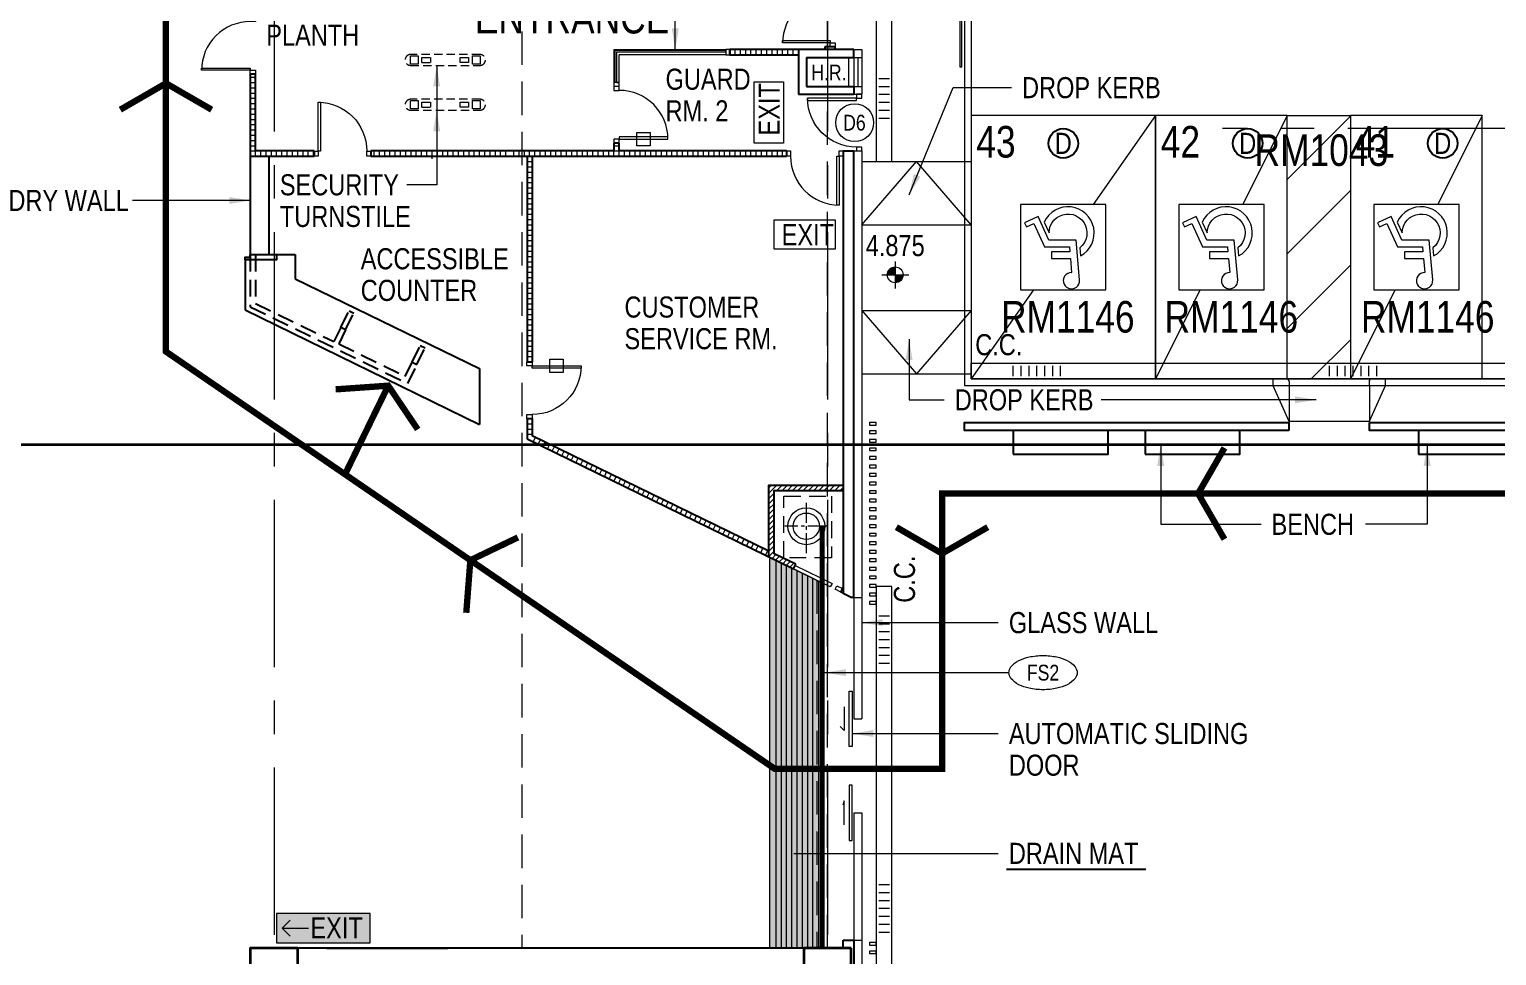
# Model space of a CAD drawing. Header units: millimetres. Extents: x 833576263 to 1668046980, y 817519639 to 1636103653.
# Drawn here: x 834050248 to 834078088, y 818060235 to 818077810 of the extents above; entities that cross this region are included whole.
import ezdxf
from ezdxf.enums import TextEntityAlignment as Align

# ---------------------------------------------------------------- set-up
doc = ezdxf.new("R2010")
doc.units = ezdxf.units.MM
doc.header["$LTSCALE"] = 100
doc.header["$MEASUREMENT"] = 0
for name, pattern in [('R_LINE_SEC$0$CENTER', [50.8, 31.75, -6.35, 6.35, -6.35]), ('R_P_Grid$0$CENTER', [50.8, 31.75, -6.35, 6.35, -6.35]), ('R_P_LG$0$CENTER2', [28.575, 19.05, -3.175, 3.175, -3.175]), ('R_P_LG$0$DASHDOT2', [12.7, 6.35, -3.175, 0, -3.175]), ('R_P_LG$0$HIDDEN', [9.525, 6.35, -3.175]), ('R_P_LG$0$HIDDEN2', [4.7625, 3.175, -1.5875])]:
    doc.linetypes.add(name, pattern=pattern)
doc.layers.get('Defpoints').update_dxf_attribs({"color": 170})
doc.layers.add('C_DWG1002P00L0LGGBP$0$C_METAL OR STEEL', color=7, linetype='Continuous', true_color=0xebd7f5)
doc.layers.add('C_DWG1002P00L0LGGBP$0$C_UNDERLINE OR FSI', color=7, linetype='Continuous', true_color=0xf56e7d)
for name, color, linetype, lineweight in [('R_CONC-PLINTH_LG$0$RDA04011', 4, 'Continuous', 25), ('R_P_Grid$0$RDA0251-LG', 6, 'R_P_Grid$0$CENTER', 18), ('R_P_LG$0$4-LINE', 7, 'Continuous', 9), ('R_P_LG$0$5-DOOR', 1, 'Continuous', 18), ('R_P_LG$0$RDA0322', 1, 'Continuous', 18), ('R_P_LG$0$RDA04011', 4, 'Continuous', 25), ('R_P_LG$0$RDA04031', 3, 'Continuous', 25), ('R_P_LG$0$RDA0505', 1, 'Continuous', 18), ('R_P_LG$0$RDA0506', 7, 'Continuous', 18), ('R_P_LG$0$RDA0621', 7, 'Continuous', 13), ('R_P_LG$0$RDA0624', 7, 'Continuous', 13), ('R_P_LG$0$RDA2141', 6, 'Continuous', 13), ('R_P_LG$0$RDA2142', 1, 'Continuous', 18), ('R_P_LG$0$RDA2202', 3, 'Continuous', 25), ('R_P_LG$0$RDA2202_LWP', 4, 'Continuous', 25), ('R_P_LG$0$RDA2203', 11, 'Continuous', 25), ('R_P_LG$0$RDA2301', 7, 'Continuous', 18), ('R_P_LG$0$RDA2302', 7, 'R_P_LG$0$HIDDEN', 18), ('R_P_LG$0$RDA2401', 1, 'Continuous', 18), ('R_P_LG$0$RDA2804S', 2, 'Continuous', 35), ('R_P_LG$0$RDA3151', 1, 'Continuous', 18), ('R_P_LG$0$RDA4701', 7, 'Continuous', 18), ('R_P_LG$0$RDA5801', 1, 'Continuous', 18), ('R_P_LG$0$RDA5802', 1, 'Continuous', 18), ('R_P_LG$0$RDA7101', 1, 'Continuous', 18), ('R_P_LG$0$RDA7201', 4, 'Continuous', 25), ('R_P_LG$0$RDA7202', 1, 'Continuous', 13), ('R_P_LG$0$RDA8301', 7, 'Continuous', 18), ('R_ROAD MARK$0$RDA8301', 1, 'Continuous', 18)]:
    doc.layers.add(name, color=color, linetype=linetype, lineweight=lineweight)
for name, color, linetype in [('R_LINE_SEC$0$M-REFE', 3, 'Continuous'), ('R_P_LG$0$RDA0625', 7, 'R_P_LG$0$HIDDEN'), ('X-REF', 7, 'Continuous')]:
    doc.layers.add(name, color=color, linetype=linetype)
doc.styles.add('R_CONC-PLINTH_LG$0$ARIAL', font='arial.ttf', dxfattribs={"width": 0.8})
doc.styles.add('R_P_LG$0$Arial', font='arial.ttf', dxfattribs={"width": 0.8})
doc.styles.add('R_P_LG$0$Arial_3', font='arial.ttf', dxfattribs={"width": 0.8, "height": 800})
doc.styles.add('R_P_LG$0$romans', font='arial.ttf', dxfattribs={"width": 0.8})
doc.styles.add('R_ROAD MARK$0$Arial', font='arial.ttf', dxfattribs={"width": 0.8})
doc.dimstyles.new('R_P_LG$0$M_200LA', dxfattribs={"dimscale": 200, "dimtxt": 2.5, "dimasz": 2, "dimexe": 0.8, "dimexo": 0, "dimgap": 0.75, "dimtad": 1, "dimdec": 0, "dimrnd": 1, "dimzin": 12, "dimdsep": 46, "dimtxsty": 'R_P_LG$0$romans', "dimcen": 2, "dimdle": 1, "dimclrd": 7, "dimclre": 7, "dimclrt": 4, "dimaunit": 1, "dimadec": 3, "dimazin": 0, "dimtfac": 1, "dimtdec": 0, "dimtix": 1, "dimtmove": 2, "dimatfit": 3, "dimfxl": 1, "dimtolj": 1, "dimlwd": 18, "dimlwe": 18, "dimarcsym": 0})
pattern_1 = [(180, (834062166.03, 818033533.45), (-2e-08, -150), [])]

# ---------------------------------------------------------------- blocks, each defined once
blk = doc.blocks.new('R_P_Grid')
at = {"layer": 'R_P_Grid$0$RDA0251-LG'}
for p, q in [((834054890, 818124763.4), (834054890, 818027660)), ((834065390, 818124763.4), (834065390, 818022877.2)), ((834144477.3, 818075926.7), (834072885.2, 818075926.7))]:
    blk.add_line(p, q, dxfattribs=at)
blk = doc.blocks.new('R_P_LG$0$P46A_Door-Passage-Single-Flush - 925 x 2500mm-4332826-LG_F _5_000 Mpd_')
at = {"layer": 'R_P_LG$0$RDA3151'}
for p, q in [((462, 981), (418, 981)), ((418, 981), (418, 56)), ((462, 56), (462, 981)), ((-462, 56), (-537, 56)), ((-537, 56), (-537, -44)), ((-462, -44), (-462, 56)), ((418, 56), (462, 56)), ((462, 56), (462, -44)), ((537, 56), (462, 56)), ((537, -44), (537, 56)), ((-537, -44), (-462, -44)), ((462, -44), (537, -44))]:
    blk.add_line(p, q, dxfattribs=at)
blk.add_arc((462, 56), 925, 90, 180, dxfattribs=at)
blk = doc.blocks.new('R_P_LG$0$P46A_FUNI_Entrance_Gate - P46A_FUNI_Entrance_Gate-V62-LG_F _5_000 Mpd_')
at = {"layer": 'R_P_LG$0$RDA7202', "linetype": 'R_P_LG$0$HIDDEN2', "ltscale": 0.5}
for p, q in [((-103, 659), (-103, -659)), ((-80, 517), (-80, 663)), ((-80, 663), (80, 663)), ((80, 663), (80, 517)), ((103, -659), (103, 653)), ((80, 517), (-80, 517)), ((-48, 443), (-48, 284)), ((-48, 443), (48, 443)), ((48, 284), (-48, 284)), ((48, 443), (48, 284)), ((-80, -662), (-80, -516)), ((-80, -516), (80, -516)), ((-48, -443), (-48, -284)), ((-48, -284), (48, -284)), ((48, -443), (-48, -443)), ((48, -284), (48, -443)), ((80, -516), (80, -662)), ((80, -662), (-80, -662))]:
    blk.add_line(p, q, dxfattribs=at)
for centre, start, end in [((0, 659), 357.0606, 180), ((0, -659), 180, 0)]:
    blk.add_arc(centre, 103, start, end, dxfattribs=at)
blk = doc.blocks.new('R_P_LG$0$DD_900-900')
at = {"layer": 'R_P_LG$0$RDA3151'}
for points in [[(0, -100), (0, 0), (75, 0), (75, -100)], [(1950, -100), (1875, -100), (1875, 0), (1950, 0)], [(75, -1000), (120, -1000), (120, -100), (75, -100)], [(1875, -100), (1875, -1000), (1830, -1000), (1830, -100)]]:
    blk.add_lwpolyline(points, close=True, dxfattribs=at)
for centre, start, end in [((75, -100), 270, 0), ((1875, -100), 180, 270)]:
    blk.add_arc(centre, 900, start, end, dxfattribs=at)
blk = doc.blocks.new('R_P_LG$0$D-925')
at = {"layer": 'R_P_LG$0$RDA3151'}
for points in [[(75, 100), (75, 1025), (120, 1025), (120, 100)], [(0, 100), (75, 100), (75, 0), (0, 0)], [(1075, 100), (1075, 0), (1000, 0), (1000, 100)]]:
    blk.add_lwpolyline(points, close=True, dxfattribs=at)
blk.add_arc((75, 100), 925, 0, 90, dxfattribs=at)
blk = doc.blocks.new('R_P_LG$0$P46A_Symb_EXIT')
at = {"layer": 'R_P_LG$0$RDA7101'}
for p, q in [((-2.61, -0.99), (-2.61, 1.81)), ((-2.61, 1.81), (3.2, 1.81)), ((3.2, 1.81), (3.2, -0.99)), ((3.2, -0.99), (-2.61, -0.99))]:
    blk.add_line(p, q, dxfattribs=at)
at = {"layer": 'R_P_LG$0$RDA7101', "insert": (-1.89, 1.39), "char_height": 2, "width": 6.157, "attachment_point": 1, "style": 'R_P_LG$0$Arial_3'}
blk.add_mtext('EXIT', dxfattribs=at)
blk = doc.blocks.new('R_P_LG$0$LMark-FFL-1')
h = blk.add_hatch(color=256)
h.paths.add_polyline_path([(0, 0.75, 0.414214), (-0.75, 0), (0, 0)])
h.paths.add_polyline_path([(0.75, 0), (0, 0), (0, -0.75, 0.414214)])
for p, q in [((-1.28, 0), (1.28, 0)), ((0, 1.28), (0, -1.28))]:
    blk.add_line(p, q)
blk.add_circle((0, 0), 0.75)
at = {"color": 7, "style": 'R_P_LG$0$romans', "width": 0.8}
blk.add_attdef('FFL', (1.03, 1.03), '', height=2, dxfattribs=at)
blk = doc.blocks.new('R_P_LG$0$P46A_Door-Passage-Single-Flush - 925 x 2250mm-13279276-LG_F _5_000 Mpd_')
at = {"layer": 'R_P_LG$0$5-DOOR'}
for p, q in [((-537, 44), (-462, 44)), ((-537, -56), (-537, 44)), ((-462, 44), (-462, -56)), ((462, 44), (537, 44)), ((462, -56), (462, 44)), ((537, 44), (537, -56)), ((-462, -56), (-537, -56)), ((418, -56), (462, -56)), ((418, -981), (418, -56)), ((537, -56), (462, -56)), ((462, -56), (462, -981)), ((462, -981), (418, -981))]:
    blk.add_line(p, q, dxfattribs=at)
blk.add_arc((462, -56), 925, 180, 270, dxfattribs=at)
blk = doc.blocks.new('R_LINE_SEC')
at = {"layer": 'R_LINE_SEC$0$M-REFE', "linetype": 'R_LINE_SEC$0$CENTER', "const_width": 50}
blk.add_lwpolyline([(834132280, 818069927), (833981164, 818069927)], dxfattribs=at)
blk = doc.blocks.new('C_DWG1002P00L0LGGBP')
at = {"layer": 'C_DWG1002P00L0LGGBP$0$C_METAL OR STEEL'}
blk.add_hatch(color=256, dxfattribs=at).paths.add_polyline_path([(834064290, 818067794), (834064290, 818060377), (834065230, 818060377), (834065230, 818067335)])
at = {"layer": 'C_DWG1002P00L0LGGBP$0$C_UNDERLINE OR FSI'}
h = blk.add_hatch(color=256, dxfattribs=at)
h.dxf.hatch_style = 1
h.paths.add_polyline_path([(834054940, 818060477), (834056715, 818060477), (834056715, 818061037), (834054940, 818061037)])
blk.add_line((834068785, 818061876), (834071434, 818061876), dxfattribs=at)
blk = doc.blocks.new('R_ROAD MARK')
at = {"layer": 'R_ROAD MARK$0$RDA8301'}
h = blk.add_hatch(dxfattribs=at)
h.set_pattern_fill('_USER', color=256, scale=1000, style=0)
h.set_pattern_definition([(45, (834075550.8, 818079227.4), (-707.11, 707.11), [])])
h.paths.add_polyline_path([(834075315, 818076177), (834075315, 818071177), (834074115, 818071177), (834074115, 818076177)])
at = {"layer": 'R_ROAD MARK$0$RDA8301', "flags": 128}
for points in [[(834069055, 818072867), (834070675, 818072867), (834070675, 818074487), (834069055, 818074487)], [(834070191, 818073510), (834070257, 818073553), (834070316, 818073605), (834070365, 818073666), (834070404, 818073734), (834070432, 818073808), (834070448, 818073884), (834070451, 818073963), (834070443, 818074041), (834070422, 818074116), (834070389, 818074188), (834070346, 818074253), (834070293, 818074311), (834070231, 818074359), (834070163, 818074398), (834070089, 818074425), (834070012, 818074440), (834069934, 818074443), (834069856, 818074433), (834069781, 818074412), (834069710, 818074379), (834069645, 818074335), (834069588, 818074281), (834069540, 818074219), (834069502, 818074150), (834069595, 818073947), (834069601, 818074013), (834069619, 818074076), (834069648, 818074135), (834069688, 818074188), (834069737, 818074233), (834069793, 818074268), (834069854, 818074292), (834069919, 818074305), (834069985, 818074305), (834070050, 818074294), (834070112, 818074271), (834070169, 818074236), (834070218, 818074193), (834070259, 818074140), (834070289, 818074082), (834070308, 818074018), (834070315, 818073953), (834070310, 818073887), (834070293, 818073823), (834070265, 818073763), (834070226, 818073710), (834070178, 818073664)], [(834072055, 818072867), (834073675, 818072867), (834073675, 818074487), (834072055, 818074487)], [(834073191, 818073510), (834073257, 818073553), (834073316, 818073605), (834073365, 818073666), (834073404, 818073734), (834073432, 818073808), (834073448, 818073884), (834073451, 818073963), (834073443, 818074041), (834073422, 818074116), (834073389, 818074188), (834073346, 818074253), (834073293, 818074311), (834073231, 818074359), (834073163, 818074398), (834073089, 818074425), (834073012, 818074440), (834072934, 818074443), (834072856, 818074433), (834072781, 818074412), (834072710, 818074379), (834072645, 818074335), (834072588, 818074281), (834072540, 818074219), (834072502, 818074150), (834072595, 818073947), (834072601, 818074013), (834072619, 818074076), (834072648, 818074135), (834072688, 818074188), (834072737, 818074233), (834072793, 818074268), (834072854, 818074292), (834072919, 818074305), (834072985, 818074305), (834073050, 818074294), (834073112, 818074271), (834073169, 818074236), (834073218, 818074193), (834073259, 818074140), (834073289, 818074082), (834073308, 818074018), (834073315, 818073953), (834073310, 818073887), (834073293, 818073823), (834073265, 818073763), (834073226, 818073710), (834073178, 818073664)], [(834075755, 818072867), (834077375, 818072867), (834077375, 818074487), (834075755, 818074487)], [(834076891, 818073510), (834076957, 818073553), (834077016, 818073605), (834077065, 818073666), (834077104, 818073734), (834077132, 818073808), (834077148, 818073884), (834077151, 818073963), (834077143, 818074041), (834077122, 818074116), (834077089, 818074188), (834077046, 818074253), (834076993, 818074311), (834076931, 818074359), (834076863, 818074398), (834076789, 818074425), (834076712, 818074440), (834076634, 818074443), (834076556, 818074433), (834076481, 818074412), (834076410, 818074379), (834076345, 818074335), (834076288, 818074281), (834076240, 818074219), (834076202, 818074150), (834076295, 818073947), (834076301, 818074013), (834076319, 818074076), (834076348, 818074135), (834076388, 818074188), (834076437, 818074233), (834076493, 818074268), (834076554, 818074292), (834076619, 818074305), (834076685, 818074305), (834076750, 818074294), (834076812, 818074271), (834076869, 818074236), (834076918, 818074193), (834076959, 818074140), (834076989, 818074082), (834077008, 818074018), (834077015, 818073953), (834077010, 818073887), (834076993, 818073823), (834076965, 818073763), (834076926, 818073710), (834076878, 818073664)], [(834070001, 818072887), (834070041, 818072887), (834070079, 818072898), (834070113, 818072917), (834070142, 818072944), (834070162, 818072978), (834070173, 818073016), (834070175, 818073055), (834070107, 818073811), (834069592, 818073811), (834069387, 818074258), (834069130, 818074140), (834069166, 818074063), (834069305, 818074127), (834069506, 818073686), (834069981, 818073686), (834069990, 818073587), (834069640, 818073587), (834069640, 818073462), (834070001, 818073462), (834070024, 818073197), (834070026, 818073197), (834069986, 818073193), (834069949, 818073180), (834069917, 818073157), (834069891, 818073127), (834069873, 818073092), (834069865, 818073053), (834069867, 818073014), (834069879, 818072976), (834069900, 818072943), (834069929, 818072916), (834069963, 818072897)], [(834073001, 818072887), (834073041, 818072887), (834073079, 818072898), (834073113, 818072917), (834073142, 818072944), (834073162, 818072978), (834073173, 818073016), (834073175, 818073055), (834073107, 818073811), (834072592, 818073811), (834072387, 818074258), (834072130, 818074140), (834072166, 818074063), (834072305, 818074127), (834072506, 818073686), (834072981, 818073686), (834072990, 818073587), (834072640, 818073587), (834072640, 818073462), (834073001, 818073462), (834073024, 818073197), (834073026, 818073197), (834072986, 818073193), (834072949, 818073180), (834072917, 818073157), (834072891, 818073127), (834072873, 818073092), (834072865, 818073053), (834072867, 818073014), (834072879, 818072976), (834072900, 818072943), (834072929, 818072916), (834072963, 818072897)], [(834076701, 818072887), (834076741, 818072887), (834076779, 818072898), (834076813, 818072917), (834076842, 818072944), (834076862, 818072978), (834076873, 818073016), (834076875, 818073055), (834076807, 818073811), (834076292, 818073811), (834076087, 818074258), (834075830, 818074140), (834075866, 818074063), (834076005, 818074127), (834076206, 818073686), (834076681, 818073686), (834076690, 818073587), (834076340, 818073587), (834076340, 818073462), (834076701, 818073462), (834076724, 818073197), (834076726, 818073197), (834076686, 818073193), (834076649, 818073180), (834076617, 818073157), (834076591, 818073127), (834076573, 818073092), (834076565, 818073053), (834076567, 818073014), (834076579, 818072976), (834076600, 818072943), (834076629, 818072916), (834076663, 818072897)]]:
    blk.add_lwpolyline(points, close=True, dxfattribs=at)
at = {"layer": 'R_ROAD MARK$0$RDA8301'}
blk.add_3dface([(834074115, 818076177), (834075315, 818076177), (834075315, 818071177), (834074115, 818071177)], dxfattribs=at)
at = {"layer": 'Defpoints', "color": 5, "style": 'R_ROAD MARK$0$Arial', "width": 0.8}
for s, p in [('RM1043', (834073495, 818075218)), ('RM1146', (834068684, 818072056)), ('RM1146', (834071787, 818072056)), ('RM1146', (834075513, 818072056))]:
    blk.add_text(s, height=600, dxfattribs=at).set_placement(p)
blk = doc.blocks.new('R_CONC-PLINTH_LG')
at = {"layer": 'R_CONC-PLINTH_LG$0$RDA04011', "insert": (834054743, 818079100), "char_height": 400, "width": 2339.66, "attachment_point": 1, "line_spacing_factor": 0.9, "style": 'R_CONC-PLINTH_LG$0$ARIAL'}
blk.add_mtext('100 H. CONC. PLANTH', dxfattribs=at)
blk = doc.blocks.new('R_P_LG')
at = {"layer": 'R_P_LG$0$RDA0621'}
h = blk.add_hatch(dxfattribs=at)
h.set_pattern_fill('_USER', color=256, scale=100, double=1, pattern_type=0)
h.set_pattern_definition([(0, (834063540, 818077426.7), (0, 100), []), (90, (834063540, 818077426.7), (-100, 6e-15), [])])
h.paths.add_polyline_path([(834064840, 818077426.7), (834063540, 818077426.7), (834063540, 818077326.7), (834064840, 818077326.7)])
h = blk.add_hatch(dxfattribs=at)
h.set_pattern_fill('_USER', color=256, scale=100, double=1, pattern_type=0)
h.set_pattern_definition([(0, (834054540, 818075401.7), (0, 100), []), (90, (834054540, 818075401.7), (-100, 6e-15), [])])
h.paths.add_polyline_path([(834055650, 818075501.7), (834054540, 818075501.7), (834054540, 818076956.7), (834054440, 818076956.7), (834054440, 818075351.7), (834054540, 818075351.7), (834054540, 818075401.7), (834055650, 818075401.7)])
h = blk.add_hatch(dxfattribs=at)
h.set_pattern_fill('_USER', color=256, scale=100, double=1, pattern_type=0)
h.set_pattern_definition([(0, (834057990, 818075501.7), (0, 100), []), (90, (834057990, 818075501.7), (-100, 6e-15), [])])
h.paths.add_polyline_path([(834059340.3421, 818075501.7), (834056725, 818075501.7), (834056725, 818075401.7), (834057890, 818075401.7), (834057890, 818075351.7), (834057990, 818075351.7), (834057990, 818075401.7), (834059340.3421, 818075401.7)])
h = blk.add_hatch(dxfattribs=at)
h.set_pattern_fill('_USER', color=256, scale=100, double=1, pattern_type=0)
h.set_pattern_definition([(0, (834060840, 818075501.7), (0, 100), []), (90, (834060840, 818075501.7), (-100, 6e-15), [])])
h.paths.add_polyline_path([(834059415, 818075501.7), (834059415, 818075401.7), (834064615, 818075401.7), (834064615, 818075501.7), (834061440, 818075501.7), (834061440, 818075651.7), (834061340, 818075651.7), (834061340, 818075501.7)])
h = blk.add_hatch(dxfattribs=at)
h.set_pattern_fill('_USER', color=256, scale=100, double=1, pattern_type=0)
h.set_pattern_definition([(0, (834059690, 818075401.7), (0, 100), []), (90, (834059690, 818075401.7), (-100, 6e-15), [])])
h.paths.add_polyline_path([(834059790, 818075401.7), (834059690, 818075401.7), (834059690, 818071501.7), (834059790, 818071501.7)])
h = blk.add_hatch(dxfattribs=at)
h.set_pattern_fill('_USER', color=256, scale=100, double=1, pattern_type=0)
h.set_pattern_definition([(0, (834059790, 818067626.7), (0, 100), []), (90, (834059790, 818067626.7), (-100, 6e-15), [])])
h.paths.add_polyline_path([(834059790, 818070426.7), (834059690, 818070426.7), (834059690, 818070099.783), (834059790, 818070099.783)])
h = blk.add_hatch(dxfattribs=at)
h.set_pattern_fill('_USER', color=256, scale=100, double=1, pattern_type=0)
h.set_pattern_definition([(334, (834062190, 818068929.22), (43.837, 89.8794), []), (64, (834062190, 818068929.22), (-89.8794, 43.837), [])])
h.paths.add_polyline_path([(834059790, 818070099.783), (834064280, 818067909.8637), (834064280, 818067798.6035), (834059719.419, 818070022.9475)])
h = blk.add_hatch(dxfattribs=at)
h.set_pattern_fill('_USER', color=256, scale=70.7, angle=45, pattern_type=0)
h.set_pattern_definition([(45, (834064280, 818069209.864), (-49.9924, 49.9924), [])])
h.paths.add_polyline_path([(834065690, 818069159.8637), (834064280, 818069159.8637), (834064280, 818067798.6035), (834064747.0139, 818067570.8256), (834064790.851, 818067660.705), (834064380, 818067861.0904), (834064380, 818069059.8637), (834065690, 818069059.8637)])
at = {"layer": 'R_P_LG$0$RDA0624', "lineweight": 18}
h = blk.add_hatch(dxfattribs=at)
h.set_pattern_fill('DOTS', color=4, scale=90, angle=45, style=0)
h.set_pattern_definition([(45, (0, 0), (-50.513940681, 151.541822043), [0, -142.875])])
edge = h.paths.add_edge_path()
edge.add_arc((834065390, 818020126.7), 13000, 75, 90)
edge.add_line((834065390, 818033126.7), (833989233.5977, 818033126.7))
edge.add_arc((833989233.5977, 818040126.7), 7000, 227.47847394, 269.99999999, ccw=False)
edge.add_line((833984502.5276, 818034967.5358), (833978583.9299, 818040395.0234))
edge.add_arc((833983315, 818045554.1877), 7000, 180, 227.47847394, ccw=False)
edge.add_line((833976315, 818045554.1877), (833976315, 818098726.7))
edge.add_arc((833983314.9761, 818098726.7099), 6999.9761, 115.841715, 180.00008101, ccw=False)
edge.add_line((833980263.7812, 818105026.7), (834002230.1033, 818105026.7))
edge.add_line((834002230.1033, 818105026.7), (834002230.4132, 818116699.7))
edge.add_line((834002230.4132, 818116699.7), (833958315, 818116699.7))
edge.add_line((833958315, 818116699.7), (833958315, 818110699.7))
edge.add_line((833958315, 818110699.7), (833963315, 818110699.7))
edge.add_arc((833963315, 818103699.7), 7000, 0, 90, ccw=False)
edge.add_line((833970315, 818103699.7), (833970315, 818045554.1877))
edge.add_arc((833983315, 818045554.1877), 13000, 180, 227.47847393)
edge.add_line((833974528.727, 818035972.8826), (833980447.3247, 818030545.395))
edge.add_arc((833989233.5977, 818040126.7), 13000, 227.47847393, 270)
edge.add_line((833989233.5977, 818027126.7), (834065245.1822, 818027126.7))
edge.add_arc((834065245.1822, 818019026.7), 8100, 75, 90, ccw=False)
edge.add_line((834067341.6165, 818026850.6992), (834090782.7579, 818020569.6643))
edge.add_arc((834094147.4055, 818033126.7), 13000, 255, 270)
edge.add_line((834094147.4055, 818020126.7), (834118759.2741, 818020126.7))
edge.add_arc((834118759.2741, 818033126.7), 13000, 270, 282.26165437)
edge.add_line((834121520.1679, 818020423.257), (834124956.9903, 818021170.1963))
edge.add_arc((834126677.2395, 818013254.9741), 8100, 20.44433993, 102.26165437, ccw=False)
edge.add_arc((834190761.1764, 818035930.696), 59878.7776, 183.670517332, 199.356395537, ccw=False)
edge.add_line((834131005.2286, 818032097.3284), (834127870.7181, 818029996.4247))
edge.add_line((834127870.7181, 818029996.4247), (834126362.9837, 818029715.8154))
edge.add_arc((834117071.8823, 818047426.7), 20000, 270, 297.68143099, ccw=False)
edge.add_line((834117071.8823, 818027426.7), (834089164.0869, 818027426.7))
edge.add_arc((834089164.0869, 818033426.7), 6000, 255.00000001, 270, ccw=False)
edge.add_line((834087611.1726, 818027631.1451), (834068754.6476, 818032683.7357))
at = {"layer": 'R_P_LG$0$RDA4701'}
h = blk.add_hatch(dxfattribs=at)
h.set_pattern_fill('_USER', color=256, scale=150, angle=167.52488052, pattern_type=0)
h.set_pattern_definition([(180, (834062166.03, 818045526.7), (-2e-08, -150), [])])
h.paths.add_polyline_path([(834066565, 818077004.2803), (834066365, 818077004.2803), (834066365, 818075979.2803), (834066565, 818075979.2803)])
h = blk.add_hatch(dxfattribs=at)
h.set_pattern_fill('_USER', color=256, scale=150, angle=77.52488052, pattern_type=0)
h.set_pattern_definition([(90, (834041615, 818075625.67), (-150, 2e-08), [])])
h.paths.add_polyline_path([(834069867.5803, 818071226.7), (834069867.5803, 818071426.7), (834068842.5803, 818071426.7), (834068842.5803, 818071226.7)])
h = blk.add_hatch(dxfattribs=at)
h.set_pattern_fill('_USER', color=256, scale=150, angle=77.52488052, pattern_type=0)
h.set_pattern_definition([(90, (834047615, 818075625.67), (-150, 2e-08), [])])
h.paths.add_polyline_path([(834075867.5803, 818071226.7), (834075867.5803, 818071426.7), (834074842.5803, 818071426.7), (834074842.5803, 818071226.7)])
h = blk.add_hatch(dxfattribs=at)
h.set_pattern_fill('_USER', color=256, scale=150, angle=167.52488052, pattern_type=0)
h.set_pattern_definition(pattern_1)
h.paths.add_polyline_path([(834066565, 818065780.8668), (834066365, 818065780.8668), (834066365, 818066805.8668), (834066565, 818066805.8668)])
h = blk.add_hatch(dxfattribs=at)
h.set_pattern_fill('_USER', color=256, scale=150, angle=167.52488052, pattern_type=0)
h.set_pattern_definition(pattern_1)
h.paths.add_polyline_path([(834066565, 818061686.0273), (834066365, 818061686.0273), (834066365, 818060661.0273), (834066565, 818060661.0273)])
at = {"layer": 'Defpoints', "color": 5, "linetype": 'R_P_LG$0$HIDDEN2'}
for p, q in [((834054440, 818073535.3864), (834054440, 818072547.8922)), ((834054540, 818073535.3864), (834054540, 818072610.3791)), ((834054540, 818072610.3791), (834056027.7631, 818071884.7485)), ((834054440, 818072547.8922), (834057426.7964, 818071091.1342)), ((834056159.2745, 818072154.3868), (834056312.7044, 818072468.9647)), ((834056249.1539, 818072110.5496), (834056402.5838, 818072425.1276)), ((834056312.7044, 818072468.9647), (834056402.5838, 818072425.1276)), ((834056159.2745, 818072154.3868), (834056027.7631, 818071884.7485)), ((834056249.1539, 818072110.5496), (834056117.6425, 818071840.9114)), ((834056249.1539, 818072110.5496), (834056159.2745, 818072154.3868)), ((834056117.6425, 818071840.9114), (834057380.7541, 818071224.8507)), ((834057512.2655, 818071494.489), (834057665.6954, 818071809.0669)), ((834057665.6954, 818071809.0669), (834057755.5748, 818071765.2298)), ((834057380.7541, 818071224.8507), (834057512.2655, 818071494.489)), ((834057512.2655, 818071494.489), (834057602.1449, 818071450.6518)), ((834057602.1449, 818071450.6518), (834057755.5748, 818071765.2298)), ((834057426.7964, 818071091.1342), (834057602.1449, 818071450.6518))]:
    blk.add_line(p, q, dxfattribs=at)
at = {"layer": 'R_P_LG$0$4-LINE'}
for p, q in [((834073839.1338, 818071176.7), (834073839.1338, 818071051.7)), ((834073839.1338, 818071051.7), (834074144.6145, 818070376.7)), ((834074118.9313, 818071176.7), (834074145.7255, 818071138.6257)), ((834074148.1514, 818071124.4007), (834074148.3356, 818071040.2123)), ((834074148.3356, 818071040.2123), (834074149.7876, 818070376.7)), ((834075673.2881, 818071047.8745), (834075673.1039, 818071132.063)), ((834075673.2881, 818071047.8745), (834075673.2881, 818070376.7)), ((834075675, 818070376.7), (834075976.9285, 818071051.7)), ((834075675.4781, 818071146.2984), (834075696.7673, 818071176.7)), ((834075976.9285, 818071051.7), (834075976.9285, 818071176.7)), ((834074144.6145, 818070376.7), (834075675, 818070376.7))]:
    blk.add_line(p, q, dxfattribs=at)
at = {"layer": 'R_P_LG$0$4-LINE', "flags": 128}
for points in [[(834075673.1039, 818071132.063), (834075673.205, 818071135.7715), (834075673.5182, 818071139.2502), (834075674.024, 818071142.2833), (834075674.6911, 818071144.6823), (834075675.4781, 818071146.2984)], [(834075675.4781, 818071146.2984), (834075674.6911, 818071144.6823), (834075674.024, 818071142.2833), (834075673.5182, 818071139.2502), (834075673.205, 818071135.7715), (834075673.1039, 818071132.063)]]:
    blk.add_lwpolyline(points, dxfattribs=at)
at = {"layer": 'R_P_LG$0$4-LINE'}
blk.add_open_spline([(834074145.7255, 818071138.6257), (834074146.0083, 818071138.2313), (834074146.5331, 818071137.1447), (834074147.4463, 818071133.9181), (834074148.0321, 818071129.398), (834074148.1475, 818071125.6498), (834074148.1514, 818071124.4007)], degree=3, knots=[0, 0, 0, 0, 0.2, 0.4, 0.8, 1, 1, 1, 1], dxfattribs=at)
at = {"layer": 'R_P_LG$0$RDA04011'}
for centre in [(834069865, 818075646.7), (834073365, 818075646.7), (834077065, 818075646.7)]:
    blk.add_circle(centre, 280, dxfattribs=at)
at = {"layer": 'R_P_LG$0$RDA0505'}
blk.add_lwpolyline([(834069480.8433, 818065280.512, -0.0510992988), (834069218.7721, 818065307.3654, -0.0649481016), (834069022.6381, 818065375.4094, -0.1042029422), (834068872.4008, 818065494.7547, -0.1747045218), (834068832.8433, 818065604.512, -0.1747045213), (834068872.4008, 818065714.2693, -0.1042029417), (834069022.6381, 818065833.6146, -0.0649481017), (834069218.7721, 818065901.6586, -0.051099299), (834069480.8433, 818065928.512, -0.0510992989), (834069742.9145, 818065901.6586, -0.0649481018), (834069939.0485, 818065833.6146, -0.1042029415), (834070089.2857, 818065714.2693, -0.1747045209), (834070128.8433, 818065604.512, -0.1747045214), (834070089.2857, 818065494.7547, -0.1042029419), (834069939.0485, 818065375.4094, -0.0649481017), (834069742.9145, 818065307.3654, -0.0510992991)], format="xyb", close=True, dxfattribs=at)
at = {"layer": 'R_P_LG$0$RDA0506'}
blk.add_circle((834065906.91, 818076039.2031), 360, dxfattribs=at)
at = {"layer": 'R_P_LG$0$RDA0625', "const_width": 120}
for points in [[(834117283.9508, 818073612.2502), (834106090, 818073612.2502), (834106090, 818069001.7), (834067565, 818069001.7), (834067565, 818063780.3462), (834064390, 818063780.3462), (834052840, 818071694.8891), (834052840, 818078351.7), (834033540, 818078351.7)], [(834053706.6667, 818076285.5835), (834052840, 818076785.9537), (834051973.3333, 818076285.5835)], [(834057616.9926, 818070219.1361), (834057057.3856, 818071048.7875), (834056059.0829, 818070978.9794)], [(834056237.137, 818069367.0287), (834057057.3856, 818071048.7875)], [(834072924.0405, 818069868.3667), (834072423.6702, 818069001.7), (834072924.0405, 818068135.0333)], [(834059517.6555, 818068169.6993), (834058615, 818067737.6177), (834058537.8659, 818066739.8542)], [(834066698.3333, 818068364.2291), (834067565, 818067863.8589), (834068431.6667, 818068364.2291)]]:
    blk.add_lwpolyline(points, dxfattribs=at)
at = {"layer": 'R_P_LG$0$RDA2141'}
for p, q in [((834061340, 818077426.7), (834063465, 818077426.7)), ((834061340, 818077426.7), (834061340, 818076801.7)), ((834063465, 818077406.7), (834061360, 818077406.7)), ((834061360, 818076801.7), (834061360, 818077406.7)), ((834061385, 818077381.7), (834063465, 818077381.7)), ((834061385, 818077381.7), (834061385, 818076801.7)), ((834063540, 818077426.7), (834063465, 818077426.7)), ((834063465, 818077426.7), (834063465, 818077326.7)), ((834063465, 818077381.7), (834063465, 818077406.7)), ((834063465, 818077326.7), (834061440, 818077326.7)), ((834061440, 818076801.7), (834061440, 818077326.7)), ((834063465, 818077326.7), (834063540, 818077326.7)), ((834061340, 818076801.7), (834061340, 818076726.7)), ((834061440, 818076801.7), (834061340, 818076801.7)), ((834061395, 818076801.7), (834061420, 818076801.7)), ((834061440, 818076726.7), (834061440, 818076801.7)), ((834061440, 818076726.7), (834061340, 818076726.7)), ((834065890, 818067071.7), (834065890, 818064729.4387)), ((834066040, 818067071.7), (834066040, 818064729.4387)), ((834065890, 818064729.4387), (834066040, 818064729.4387)), ((834065890, 818062944.5506), (834065890, 818060526.7)), ((834065890, 818062944.5506), (834066040, 818062944.5506)), ((834066040, 818062944.5506), (834066040, 818060526.7))]:
    blk.add_line(p, q, dxfattribs=at)
for points in [[(834066315, 818070301.7), (834066315, 818070351.7), (834066190, 818070351.7), (834066190, 818070301.7)], [(834066315, 818070139.7952), (834066315, 818070189.7952), (834066190, 818070189.7952), (834066190, 818070139.7952)], [(834066315, 818069977.8905), (834066315, 818070027.8905), (834066190, 818070027.8905), (834066190, 818069977.8905)], [(834066315, 818069815.9857), (834066315, 818069865.9857), (834066190, 818069865.9857), (834066190, 818069815.9857)], [(834066315, 818069654.0809), (834066315, 818069704.0809), (834066190, 818069704.0809), (834066190, 818069654.0809)], [(834066315, 818069492.1762), (834066315, 818069542.1762), (834066190, 818069542.1762), (834066190, 818069492.1762)], [(834066315, 818069330.2714), (834066315, 818069380.2714), (834066190, 818069380.2714), (834066190, 818069330.2714)], [(834066315, 818069168.3667), (834066315, 818069218.3667), (834066190, 818069218.3667), (834066190, 818069168.3667)], [(834066315, 818069006.4619), (834066315, 818069056.4619), (834066190, 818069056.4619), (834066190, 818069006.4619)], [(834066315, 818068844.5571), (834066315, 818068894.5571), (834066190, 818068894.5571), (834066190, 818068844.5571)], [(834066315, 818068682.6524), (834066315, 818068732.6524), (834066190, 818068732.6524), (834066190, 818068682.6524)], [(834066315, 818068520.7476), (834066315, 818068570.7476), (834066190, 818068570.7476), (834066190, 818068520.7476)], [(834066315, 818068358.8429), (834066315, 818068408.8429), (834066190, 818068408.8429), (834066190, 818068358.8429)], [(834066315, 818068196.9381), (834066315, 818068246.9381), (834066190, 818068246.9381), (834066190, 818068196.9381)], [(834066315, 818068035.0333), (834066315, 818068085.0333), (834066190, 818068085.0333), (834066190, 818068035.0333)], [(834066315, 818067873.1286), (834066315, 818067923.1286), (834066190, 818067923.1286), (834066190, 818067873.1286)], [(834066315, 818067711.2238), (834066315, 818067761.2238), (834066190, 818067761.2238), (834066190, 818067711.2238)], [(834066315, 818067549.319), (834066315, 818067599.319), (834066190, 818067599.319), (834066190, 818067549.319)], [(834066315, 818067387.4143), (834066315, 818067437.4143), (834066190, 818067437.4143), (834066190, 818067387.4143)], [(834066315, 818067225.5095), (834066315, 818067275.5095), (834066190, 818067275.5095), (834066190, 818067225.5095)], [(834066315, 818067063.6048), (834066315, 818067113.6048), (834066190, 818067113.6048), (834066190, 818067063.6048)], [(834066315, 818066901.7), (834066315, 818066951.7), (834066190, 818066951.7), (834066190, 818066901.7)], [(834065800, 818065254.4387), (834065860, 818065254.4387), (834065860, 818064204.4387), (834065800, 818064204.4387)], [(834065800, 818062419.5506), (834065860, 818062419.5506), (834065860, 818063469.5506), (834065800, 818063469.5506)], [(834066315, 818060436.7), (834066315, 818060486.7), (834066190, 818060486.7), (834066190, 818060436.7)], [(834066315, 818060272.8765), (834066315, 818060322.8765), (834066190, 818060322.8765), (834066190, 818060272.8765)]]:
    blk.add_lwpolyline(points, close=True, dxfattribs=at)
for points in [[(834065710, 818064954.4387), (834065710, 818064504.4387), (834065630.4505, 818064583.9882)], [(834065710, 818062719.5506), (834065710, 818063169.5506), (834065680.4505, 818063090.0011)]]:
    blk.add_lwpolyline(points, dxfattribs=at)
at = {"layer": 'R_P_LG$0$RDA2142'}
for p, q in [((834065890, 818077426.7), (834066040, 818077426.7)), ((834066040, 818077426.7), (834066040, 818077276.7)), ((834065890, 818077276.7), (834066040, 818077276.7)), ((834065890, 818077276.7), (834065890, 818076726.7)), ((834065965, 818077276.7), (834065965, 818076726.7)), ((834066040, 818077276.7), (834066040, 818076726.7)), ((834065890, 818076726.7), (834066040, 818076726.7)), ((834065890, 818076576.7), (834066040, 818076576.7)), ((834066040, 818076726.7), (834066040, 818076576.7)), ((834065890, 818075501.7), (834066040, 818075501.7)), ((834066040, 818075501.7), (834066040, 818067031.1774)), ((834065890, 818067031.1774), (834066040, 818067031.1774)), ((834065890, 818060526.7), (834066040, 818060526.7)), ((834066040, 818060526.7), (834066040, 818057746.7))]:
    blk.add_line(p, q, dxfattribs=at)
at = {"layer": 'R_P_LG$0$RDA2202'}
for p, q in [((834065890, 818077426.7), (834064840, 818077426.7)), ((834064840, 818077426.7), (834064840, 818076576.7)), ((834065540, 818077476.7), (834065340, 818077476.7)), ((834065340, 818077476.7), (834065340, 818077426.7)), ((834065540, 818077426.7), (834065540, 818077476.7)), ((834065890, 818077276.7), (834065890, 818077426.7)), ((834064990, 818077276.7), (834065890, 818077276.7)), ((834064990, 818077276.7), (834064990, 818076726.7)), ((834064840, 818076576.7), (834065890, 818076576.7)), ((834064990, 818076726.7), (834065890, 818076726.7)), ((834065890, 818076726.7), (834065890, 818076576.7)), ((834065690, 818075501.7), (834065690, 818067110.9006)), ((834065690, 818075501.7), (834065890, 818075501.7)), ((834065890, 818067031.1774), (834065890, 818075501.7)), ((834065690, 818067110.9006), (834065853.4566, 818067031.1774)), ((834065890, 818067031.1774), (834065853.4566, 818067031.1774)), ((834064940, 818060376.7), (834055340, 818060376.7)), ((834055890, 818060376.7), (834058190, 818060376.7)), ((834065690, 818060526.7), (834065890, 818060526.7)), ((834065690, 818060376.7), (834065690, 818060526.7)), ((834065890, 818060526.7), (834065890, 818057746.7))]:
    blk.add_line(p, q, dxfattribs=at)
at = {"layer": 'R_P_LG$0$RDA2202_LWP'}
for p, q in [((834054440, 818075401.7), (834054440, 818073535.3864)), ((834054790, 818075401.7), (834054790, 818073535.3864))]:
    blk.add_line(p, q, dxfattribs=at)
at = {"layer": 'R_P_LG$0$RDA2203'}
for p, q in [((834064840, 818077426.7), (834063540, 818077426.7)), ((834063540, 818077426.7), (834063540, 818077326.7)), ((834063540, 818077326.7), (834063540, 818077426.7)), ((834065690, 818077426.7), (834065540, 818077426.7)), ((834063540, 818077326.7), (834064840, 818077326.7)), ((834054540, 818076956.7), (834054440, 818076956.7)), ((834054440, 818076956.7), (834054440, 818075401.7)), ((834054540, 818075501.7), (834054540, 818076956.7)), ((834054440, 818075401.7), (834055650, 818075401.7)), ((834055650, 818075501.7), (834054540, 818075501.7)), ((834055650, 818075501.7), (834055650, 818075401.7)), ((834061340, 818075501.7), (834056725, 818075501.7)), ((834056725, 818075501.7), (834056725, 818075401.7)), ((834056725, 818075401.7), (834064615, 818075401.7)), ((834059690, 818075401.7), (834059690, 818071501.7)), ((834059790, 818075401.7), (834059790, 818071501.7)), ((834061440, 818075651.7), (834061340, 818075651.7)), ((834061340, 818075651.7), (834061340, 818075501.7)), ((834061440, 818075501.7), (834061440, 818075651.7)), ((834064615, 818075501.7), (834061440, 818075501.7)), ((834064615, 818075501.7), (834064615, 818075401.7)), ((834059690, 818071501.7), (834059790, 818071501.7)), ((834059690, 818070426.7), (834059690, 818070037.2961)), ((834059690, 818070426.7), (834059790, 818070426.7)), ((834059790, 818070426.7), (834059790, 818070099.783)), ((834059690, 818070037.2961), (834064747.0139, 818067570.8256)), ((834064280, 818067909.8637), (834059790, 818070099.783)), ((834064747.0139, 818067570.8256), (834064790.851, 818067660.705)), ((834065645.808, 818067132.4544), (834065690, 818067222.1607)), ((834065690, 818067110.9006), (834065645.808, 818067132.4544))]:
    blk.add_line(p, q, dxfattribs=at)
for points in [[(834064280, 818067798.6035), (834064280, 818069159.8637), (834065690, 818069159.8637)], [(834064790.851, 818067660.705), (834064380, 818067861.0904), (834064380, 818069059.8637), (834065690, 818069059.8637)]]:
    blk.add_lwpolyline(points, dxfattribs=at)
at = {"layer": 'R_P_LG$0$RDA2301'}
for p, q in [((834067990, 818087301.7), (834067990, 818071051.7)), ((834068115, 818087176.7), (834068115, 818071176.7)), ((834066040, 818075301.7), (834068115, 818075301.7)), ((834066040, 818074101.7), (834067077.5, 818075301.7)), ((834068115, 818074101.7), (834067077.5, 818075301.7)), ((834066040, 818074101.7), (834068115, 818074101.7)), ((834066040, 818072476.7), (834068115, 818072476.7)), ((834066040, 818072476.7), (834067077.5, 818071276.7)), ((834068115, 818072476.7), (834067077.5, 818071276.7)), ((834066040, 818071276.7), (834068115, 818071276.7)), ((834067990, 818071051.7), (834103985, 818071051.7)), ((834068115, 818071176.7), (834103860, 818071176.7))]:
    blk.add_line(p, q, dxfattribs=at)
at = {"layer": 'R_P_LG$0$RDA2302'}
for p, q in [((834059590, 818079676.7), (834059590, 818060376.7)), ((834065390, 818077426.7), (834065390, 818079476.7)), ((834065390, 818060376.7), (834065390, 818076576.7)), ((834065190, 818067354.7668), (834065190, 818060376.7))]:
    blk.add_line(p, q, dxfattribs=at)
at = {"layer": 'R_P_LG$0$RDA2401'}
blk.add_lwpolyline([(834067900, 818077096.7), (834067940, 818077096.7), (834067940, 818081256.7), (834067900, 818081256.7)], close=True, dxfattribs=at)
at = {"layer": 'R_P_LG$0$RDA2804S'}
for points in [[(834055340, 818060376.7), (834054440, 818060376.7), (834054440, 818059476.7), (834055340, 818059476.7)], [(834065840, 818060376.7), (834064940, 818060376.7), (834064940, 818059476.7), (834065840, 818059476.7)]]:
    blk.add_lwpolyline(points, close=True, dxfattribs=at)
at = {"layer": 'R_P_LG$0$RDA3151'}
for points in [[(834061776.0294, 818075600.2294), (834061776.0294, 818075853.1706), (834062028.9706, 818075853.1706), (834062028.9706, 818075600.2294)], [(834060378.9706, 818071300.2294), (834060126.0294, 818071300.2294), (834060126.0294, 818071553.1706), (834060378.9706, 818071553.1706)]]:
    blk.add_lwpolyline(points, close=True, dxfattribs=at)
at = {"layer": 'R_P_LG$0$RDA4701'}
for p, q in [((834064410, 818067735.1983), (834064410, 818060376.7)), ((834064510, 818067686.425), (834064510, 818060376.7)), ((834064610, 818067637.6517), (834064610, 818060376.7)), ((834064710, 818067588.8785), (834064710, 818060376.7)), ((834064810, 818067540.1052), (834064810, 818060376.7)), ((834064910, 818067491.332), (834064910, 818060376.7)), ((834065010, 818067442.5587), (834065010, 818060376.7)), ((834065110, 818067393.7855), (834065110, 818060376.7))]:
    blk.add_line(p, q, dxfattribs=at)
for points in [[(834066615, 818075301.7), (834066615, 818088351.7), (834066315, 818088351.7), (834066315, 818075301.7)], [(834064290, 818067793.7262), (834064290, 818060376.7), (834065230, 818060376.7), (834065230, 818067335.2575)], [(834066315, 818059983.4471), (834066615, 818059983.4471), (834066615, 818067241.2703), (834066315, 818067241.2703)]]:
    blk.add_lwpolyline(points, close=True, dxfattribs=at)
blk.add_lwpolyline([(834068115, 818071476.7), (834103560, 818071476.7), (834103559.7103, 818076001.3002, -0.4142778691), (834105359.7103, 818077801.6953), (834116972.0215, 818077801.6998), (834116768.2271, 818077501.6997, 0.0000000001), (834105359.7103, 818077501.6953, 0.4142778691), (834103859.7103, 818076001.366), (834103860, 818071176.7), (834068115, 818071176.7)], format="xyb", close=True, dxfattribs=at)
at = {"layer": 'R_P_LG$0$RDA5801', "linetype": 'R_P_LG$0$CENTER2', "ltscale": 0.2}
for p, q in [((834064990, 818067872.4544), (834064990, 818068892.4544)), ((834065400, 818068382.4544), (834064580, 818068382.4544))]:
    blk.add_line(p, q, dxfattribs=at)
at = {"layer": 'R_P_LG$0$RDA5801', "linetype": 'R_P_LG$0$HIDDEN2'}
blk.add_lwpolyline([(834065465, 818068951.7), (834065465, 818067781.7), (834064565, 818067781.7), (834064565, 818068951.7)], close=True, dxfattribs=at)
at = {"layer": 'R_P_LG$0$RDA5801', "linetype": 'R_P_LG$0$DASHDOT2', "const_width": 100}
blk.add_lwpolyline([(834065290, 818068382.4544), (834065290, 818060376.7)], dxfattribs=at)
at = {"layer": 'R_P_LG$0$RDA5801'}
for points in [[(834065445.0603, 818067230.3656), (834064747.0139, 818067570.8256), (834064779.8918, 818067638.2351), (834065477.9381, 818067297.7752)], [(834065645.808, 818067132.4544), (834065534.9397, 818067186.5285), (834065567.8175, 818067253.9381), (834065678.6858, 818067199.864)]]:
    blk.add_lwpolyline(points, close=True, dxfattribs=at)
for radius in [350, 250]:
    blk.add_circle((834064990, 818068382.4544), radius, dxfattribs=at)
at = {"layer": 'R_P_LG$0$RDA5802'}
blk.add_lwpolyline([(834064990, 818077276.7), (834065790, 818077276.7), (834065790, 818076726.7), (834064990, 818076726.7)], close=True, dxfattribs=at)
at = {"layer": 'R_P_LG$0$RDA7101'}
for p, q in [((834055198.9198, 818060909.0151), (834055046.6046, 818060756.7)), ((834055046.6046, 818060756.7), (834055546.6046, 818060756.7)), ((834055198.9198, 818060604.3848), (834055046.6046, 818060756.7))]:
    blk.add_line(p, q, dxfattribs=at)
blk.add_lwpolyline([(834054940, 818060476.7), (834056715.3501, 818060476.7), (834056715.3501, 818061036.7), (834054940, 818061036.7)], close=True, dxfattribs=at)
at = {"layer": 'R_P_LG$0$RDA7201'}
for p, q in [((834054940, 818073535.3864), (834055290, 818073535.3864)), ((834055290, 818073535.3864), (834055290, 818073079.0311)), ((834054340, 818073435.3864), (834054340, 818072485.4052)), ((834055290, 818073079.0311), (834058790, 818071371.9671)), ((834054340, 818072485.4052), (834058790, 818070314.9952)), ((834058790, 818071371.9671), (834058790, 818070314.9952))]:
    blk.add_line(p, q, dxfattribs=at)
for points in [[(834054340, 818073435.3864), (834054340, 818073485.3864), (834054440, 818073485.3864), (834054440, 818073535.3864), (834054940, 818073535.3864), (834054940, 818073435.3864)], [(834074144.6145, 818070201.7), (834067989.6145, 818070201.7), (834067989.6145, 818070351.7), (834074144.6145, 818070351.7)], [(834068917.1145, 818069751.7), (834070717.1145, 818069751.7), (834070717.1145, 818070201.7), (834068917.1145, 818070201.7)], [(834071417.1145, 818069751.7), (834073217.1145, 818069751.7), (834073217.1145, 818070201.7), (834071417.1145, 818070201.7)], [(834075675, 818070351.7), (834086830, 818070351.7), (834086830, 818070201.7), (834075675, 818070201.7)], [(834076602.5, 818069751.7), (834078402.5, 818069751.7), (834078402.5, 818070201.7), (834076602.5, 818070201.7)]]:
    blk.add_lwpolyline(points, close=True, dxfattribs=at)
at = {"layer": 'R_P_LG$0$RDA8301'}
for p, q in [((834071615, 818076176.7), (834070432.0012, 818074486.7017)), ((834074115, 818076176.7), (834073270.0009, 818074486.7017)), ((834077815, 818076176.7), (834076970.0009, 818074486.7017)), ((834069297.9988, 818072866.6983), (834068115, 818071176.7)), ((834072459.9991, 818072866.6983), (834071615, 818071176.7)), ((834076159.9991, 818072866.6983), (834075315, 818071176.7))]:
    blk.add_line(p, q, dxfattribs=at)
for points in [[(834068115, 818071176.7), (834071615, 818071176.7), (834071615, 818076176.7), (834068115, 818076176.7)], [(834071615, 818071176.7), (834074115, 818071176.7), (834074115, 818076176.7), (834071615, 818076176.7)], [(834075315, 818071176.7), (834077815, 818071176.7), (834077815, 818076176.7), (834075315, 818076176.7)]]:
    blk.add_lwpolyline(points, close=True, dxfattribs=at)
at = {"layer": 'R_P_LG$0$RDA0322'}
ref = blk.add_blockref('R_P_LG$0$LMark-FFL-1', (834066676.6486, 818073151.2221), dxfattribs=dict(at, xscale=200, yscale=200, zscale=200))
ref.add_attrib('FFL', '4.875', dxfattribs={"layer": '0', "color": 7, "height": 400, "rotation": 0.00000095, "style": 'R_P_LG$0$romans', "width": 0.8}).set_placement((834066676.6486, 818073707.2221), align=Align.MIDDLE)
at = {"layer": 'R_P_LG$0$RDA3151'}
for name, p, rotation in [('R_P_LG$0$DD_900-900', (834065540, 818079426.7), 270), ('R_P_LG$0$P46A_Door-Passage-Single-Flush - 925 x 2250mm-13279276-LG_F _5_000 Mpd_', (834054496.35, 818077494.2), 270), ('R_P_LG$0$P46A_Door-Passage-Single-Flush - 925 x 2500mm-4332826-LG_F _5_000 Mpd_', (834061383.65, 818076189.2), 270), ('R_P_LG$0$D-925', (834065690, 818075501.7), 180)]:
    blk.add_blockref(name, p, dxfattribs=dict(at, rotation=rotation))
for name, p, xscale, rotation in [('R_P_LG$0$D-925', (834066040, 818076576.7), -1.000000000000001, 90), ('R_P_LG$0$P46A_Door-Passage-Single-Flush - 925 x 2500mm-4332826-LG_F _5_000 Mpd_', (834059733.65, 818070964.2), -1, 270)]:
    blk.add_blockref(name, p, dxfattribs=dict(at, xscale=xscale, rotation=rotation))
at = {"layer": 'R_P_LG$0$RDA3151', "xscale": -1}
blk.add_blockref('R_P_LG$0$P46A_Door-Passage-Single-Flush - 925 x 2500mm-4332826-LG_F _5_000 Mpd_', (834056187.5, 818075445.35), dxfattribs=at)
at = {"layer": 'R_P_LG$0$RDA7101', "xscale": 200.0000000000007, "yscale": 200.0000000000007, "zscale": 200.0000000000007, "rotation": 90}
blk.add_blockref('R_P_LG$0$P46A_Symb_EXIT', (834064361.1991, 818076174.0826), dxfattribs=at)
at = {"layer": 'R_P_LG$0$RDA7101', "xscale": 200, "yscale": 200, "zscale": 200}
blk.add_blockref('R_P_LG$0$P46A_Symb_EXIT', (834064900, 818073835.5009), dxfattribs=at)
at = {"layer": 'R_P_LG$0$RDA7202', "rotation": 90}
for p in [(834058139.9795, 818077229.2251), (834058139.9795, 818076379.2251)]:
    blk.add_blockref('R_P_LG$0$P46A_FUNI_Entrance_Gate - P46A_FUNI_Entrance_Gate-V62-LG_F _5_000 Mpd_', p, dxfattribs=at)
at = {"layer": 'R_P_LG$0$RDA04011', "style": 'R_P_LG$0$Arial', "width": 0.8}
for s, height, p in [('DROP KERB', 400, (834069082.9288, 818076503.498)), ('43', 600, (834068215, 818075376.7)), ('42', 600, (834071715, 818075376.7)), ('41', 600, (834075415, 818075376.7)), ('C.C.', 400, (834068194.8135, 818071626.7)), ('DROP KERB', 400, (834067806.0853, 818070580.581)), ('BENCH', 400, (834073816.8815, 818068218.9868)), ('GLASS WALL', 400, (834068832.8433, 818066353.512)), ('AUTOMATIC SLIDING', 400, (834068832.8433, 818064249.1596)), ('DOOR', 400, (834068832.8433, 818063649.1596)), ('DRAIN MAT', 400, (834068832.8433, 818061975.8046))]:
    blk.add_text(s, height=height, dxfattribs=at).set_placement(p)
for p in [(834069865, 818075646.7), (834073365, 818075646.7), (834077065, 818075646.7)]:
    blk.add_text('D', height=400, dxfattribs=at).set_placement(p, align=Align.MIDDLE)
blk.add_text('C.C.', height=400, rotation=90, dxfattribs=at).set_placement((834067051.3388, 818066930.3096))
at = {"layer": 'R_P_LG$0$RDA04031', "style": 'R_P_LG$0$Arial', "width": 0.8}
blk.add_text('ENTRANCE', height=600, dxfattribs=at).set_placement((834058700.7468, 818077731.6212))
at = {"layer": 'R_P_LG$0$RDA04031', "color": 4, "style": 'R_P_LG$0$Arial', "width": 0.8}
for s, p in [('GUARD', (834062318.7519, 818076663.7321)), ('RM. 2', (834062318.7519, 818076063.7321)), ('SECURITY', (834055000.5229, 818074660.0277)), ('TURNSTILE', (834055000.5229, 818074060.0277))]:
    blk.add_text(s, height=400, dxfattribs=at).set_placement(p)
at = {"layer": 'R_P_LG$0$RDA04031', "color": 4, "insert": (834049850.1607, 818074762.3919), "char_height": 400, "width": 2941.168984, "attachment_point": 1, "line_spacing_factor": 0.9, "style": 'R_P_LG$0$Arial'}
blk.add_mtext('DRY WALL', dxfattribs=at)
at = {"layer": 'R_P_LG$0$RDA04031', "color": 4, "lineweight": 25, "char_height": 400, "width": 4123.041039, "attachment_point": 1, "line_spacing_factor": 0.9, "style": 'R_P_LG$0$Arial'}
for s, insert in [('ACCESSIBLE COUNTER', (834056535.1425, 818073657.3709)), ('CUSTOMER SERVICE RM.', (834061539.5753, 818072740.787))]:
    blk.add_mtext(s, dxfattribs=dict(at, insert=insert))
at = {"layer": 'R_P_LG$0$RDA0505', "style": 'R_P_LG$0$Arial', "width": 0.8}
blk.add_text('FS2', height=300, dxfattribs=at).set_placement((834069480.8433, 818065604.512), align=Align.MIDDLE)
at = {"layer": 'R_P_LG$0$RDA0506', "color": 0, "lineweight": 15, "style": 'R_P_LG$0$romans', "width": 0.8}
blk.add_text('D6', height=300, dxfattribs=at).set_placement((834065901.91, 818076039.2031), align=Align.MIDDLE)
at = {"layer": 'R_P_LG$0$RDA5802', "style": 'R_P_LG$0$romans', "width": 0.8}
blk.add_text('H.R.', height=300, rotation=0.00002732, dxfattribs=at).set_placement((834065417.4656, 818076990.2525), align=Align.MIDDLE)
at = {"layer": 'R_P_LG$0$RDA7101', "insert": (834055579.7137, 818060960.4871), "char_height": 400, "width": 1231.392, "attachment_point": 1, "style": 'R_P_LG$0$Arial'}
blk.add_mtext('EXIT', dxfattribs=at)
at = {"layer": 'R_P_LG$0$RDA04011'}
for points, override in [([(834062503, 818077426.7), (834062503, 818081208.5704), (834061333.2973, 818081208.5704)], {"dimgap": 0.75, "dimtad": 0}), ([(834066939.5327, 818074670.1145), (834067773.594, 818076703.498), (834068882.9288, 818076703.498)], {"dimtad": 0}), ([(834066939.5327, 818071934.5256), (834066939.5327, 818070780.581), (834067606.0853, 818070780.581)], {"dimtad": 0}), ([(834074663.5762, 818070780.581), (834070584.0693, 818070780.581)], {"dimtad": 0}), ([(834071714.0538, 818069927.4877), (834071714.0538, 818068418.9868), (834073616.8815, 818068418.9868)], {"dimtad": 0}), ([(834076769.5769, 818069927.4877), (834076769.5769, 818068418.9868), (834075601.9614, 818068418.9868)], {"dimtad": 0}), ([(834066040, 818066553.512), (834068632.8433, 818066553.512)], {"dimgap": 0.75, "dimtad": 0}), ([(834065860, 818064449.1596), (834068632.8433, 818064449.1596)], {"dimgap": 0.75, "dimtad": 0}), ([(834064751.3615, 818062175.8046), (834068632.8433, 818062175.8046)], {"dimgap": 0.75, "dimtad": 0})]:
    blk.add_leader(points, dimstyle='R_P_LG$0$M_200LA', override=override, dxfattribs=at)
at = {"layer": 'R_P_LG$0$RDA04031', "color": 4}
for points in [[(834057976.2698, 818077125.9741), (834057976.2698, 818074860.0277), (834057412.8413, 818074860.0277)], [(834057976.2698, 818076275.9741), (834057976.2698, 818074860.0277), (834057412.8413, 818074860.0277)]]:
    blk.add_leader(points, dimstyle='R_P_LG$0$M_200LA', override={"dimgap": 0.75, "dimtad": 0}, dxfattribs=at)
at = {"layer": 'R_P_LG$0$RDA04031'}
blk.add_leader([(834054440, 818074562.3919), (834052203.9601, 818074562.3919)], dimstyle='R_P_LG$0$M_200LA', override={"dimtad": 0}, dxfattribs=at)
at = {"layer": 'R_P_LG$0$RDA0505'}
blk.add_leader([(834065340, 818065604.512), (834068832.8433, 818065604.512)], dimstyle='R_P_LG$0$M_200LA', override={"dimgap": 0.75, "dimtad": 0}, dxfattribs=at)

msp = doc.modelspace()

# ---------------------------------------------------------------- block references
at = {"layer": 'X-REF'}
for name in ['R_P_LG', 'R_P_Grid', 'R_ROAD MARK', 'R_CONC-PLINTH_LG', 'R_LINE_SEC', 'C_DWG1002P00L0LGGBP']:
    msp.add_blockref(name, (0, 0), dxfattribs=at)

doc.saveas('drawing.dxf')
